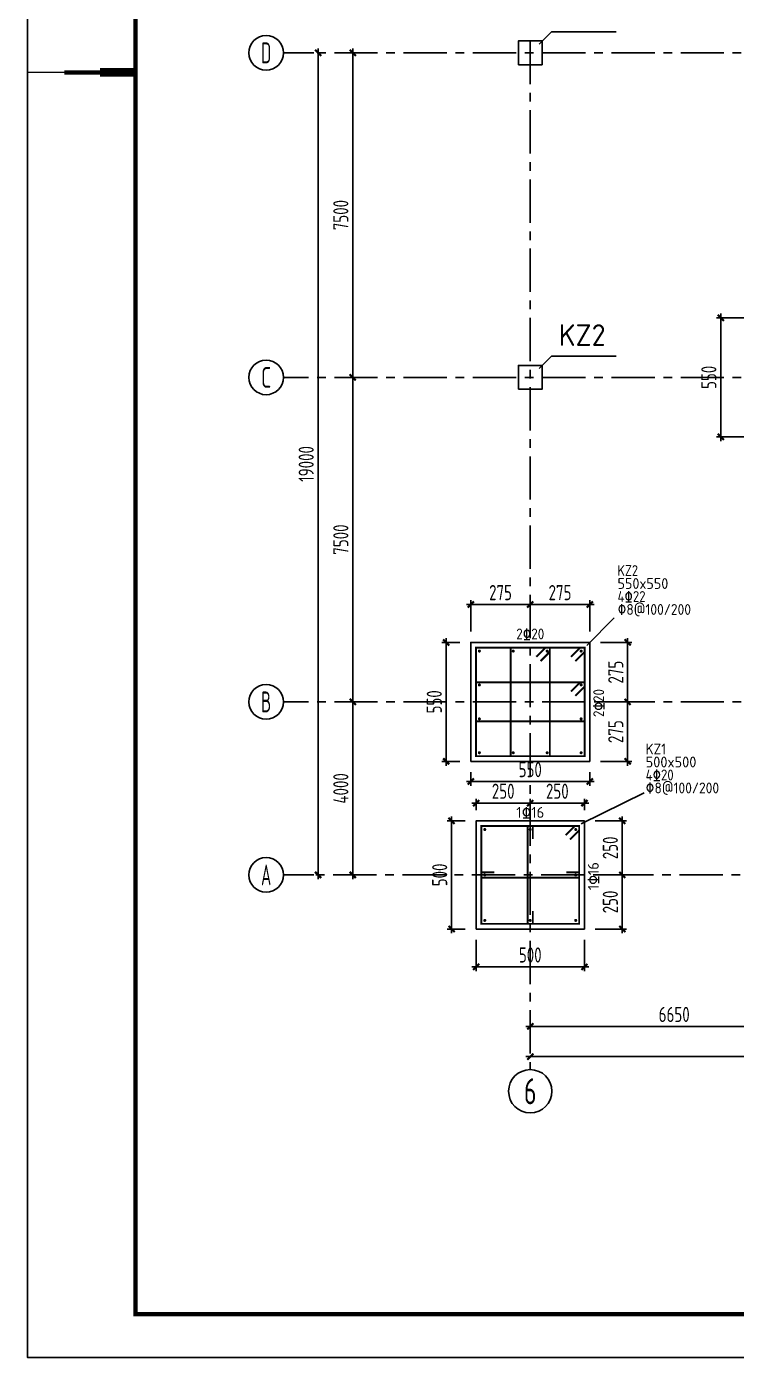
# Model space of a CAD drawing. Extents: x 665703 to 1047784, y -160603 to 92239.
# Drawn here: x 765020 to 781413, y -91960 to -61202 of the extents above; entities that cross this region are included whole.
import ezdxf
from ezdxf.enums import TextEntityAlignment as Align

# ---------------------------------------------------------------- set-up
doc = ezdxf.new("R2010")
doc.units = 0
doc.header["$LTSCALE"] = 800
doc.linetypes.add('CENTER', pattern=[2, 1.25, -0.25, 0.25, -0.25])
doc.layers.get('0').update_dxf_attribs({"linetype": 'CONTINUOUS'})
doc.layers.get('Defpoints').update_dxf_attribs({"linetype": 'CONTINUOUS'})
for name, color, linetype in [('AXIS', 4, 'CENTER'), ('DIM', 2, 'CONTINUOUS'), ('NUM', 7, 'CONTINUOUS'), ('TK', 7, 'CONTINUOUS'), ('柱', 2, 'CONTINUOUS'), ('柱__箍筋', 1, 'CONTINUOUS'), ('柱__纵筋', 1, 'CONTINUOUS'), ('柱__钢筋标注', 7, 'CONTINUOUS'), ('轴线__轴线号和轴圈', 7, 'CONTINUOUS')]:
    doc.layers.add(name, color=color, linetype=linetype)
doc.styles.get("Standard").update_dxf_attribs({"font": 'tssdeng.shx', "width": 0.7, "bigfont": 'tssdchn.shx'})
doc.styles.add('TSSD_Axis', font='tssdeng.shx', dxfattribs={"width": 0.7, "bigfont": 'tssdchn.shx'})
doc.styles.add('TSSD_Dimension', font='Tssdeng.shx', dxfattribs={"width": 0.75, "bigfont": 'hztxt.shx'})
doc.dimstyles.new('TSSD_100_100', dxfattribs={"dimtxt": 350, "dimasz": 100, "dimexe": 100, "dimexo": 250, "dimgap": 100, "dimtad": 1, "dimdec": 0, "dimzin": 0, "dimdsep": 46, "dimtxsty": 'TSSD_Dimension', "dimblk": 'ARCHTICK', "dimcen": 0, "dimdle": 100, "dimclrt": 7, "dimadec": 0, "dimazin": 0, "dimtfac": 1, "dimtdec": 0, "dimtix": 1, "dimtmove": 2, "dimatfit": 3, "dimldrblk": 'ARCHTICK', "dimfxl": 0, "dimtolj": 1, "dimtzin": 0, "dimarcsym": 0})

# ---------------------------------------------------------------- blocks, each defined once
blk = doc.blocks.new('_ArchTick')
at = {"color": 0, "const_width": 0.5}
blk.add_lwpolyline([(-0.71, -0.71), (0.71, 0.71)], dxfattribs=at)
blk = doc.blocks.new('*D877')
at = {"layer": 'Defpoints', "color": 0, "transparency": 16777216}
for p in [(775402, -82059), (777902, -82059), (775402, -82934)]:
    blk.add_point(p, dxfattribs=at)
at = {"layer": 'DIM', "color": 0, "lineweight": -2, "transparency": 16777216}
for p, q in [((775402, -82309), (775402, -83034)), ((777902, -82309), (777902, -83034)), ((778002, -82934), (775302, -82934))]:
    blk.add_line(p, q, dxfattribs=at)
at = {"layer": 'DIM', "color": 0, "lineweight": -2, "transparency": 16777216, "xscale": 100, "yscale": 100, "zscale": 100, "rotation": 180}
blk.add_blockref('_ArchTick', (775402, -82934), dxfattribs=at)
at = {"layer": 'DIM', "color": 0, "lineweight": -2, "transparency": 16777216, "xscale": 100, "yscale": 100, "zscale": 100}
blk.add_blockref('_ArchTick', (777902, -82934), dxfattribs=at)
at = {"layer": 'DIM', "color": 7, "transparency": 16777216, "insert": (776652, -82659), "char_height": 350, "attachment_point": 5, "style": 'TSSD_Dimension'}
blk.add_mtext('\\A1;500', dxfattribs=at)
blk = doc.blocks.new('*D878')
at = {"layer": 'Defpoints', "color": 0, "transparency": 16777216}
for p in [(774835, -79559), (775402, -79559), (775402, -82059)]:
    blk.add_point(p, dxfattribs=at)
at = {"layer": 'DIM', "color": 0, "lineweight": -2, "transparency": 16777216}
for p, q in [((775152, -79559), (774735, -79559)), ((774835, -82159), (774835, -79459)), ((775152, -82059), (774735, -82059))]:
    blk.add_line(p, q, dxfattribs=at)
at = {"layer": 'DIM', "color": 0, "lineweight": -2, "transparency": 16777216, "xscale": 100, "yscale": 100, "zscale": 100}
for p, rotation in [((774835, -79559), 90), ((774835, -82059), 270)]:
    blk.add_blockref('_ArchTick', p, dxfattribs=dict(at, rotation=rotation))
at = {"layer": 'DIM', "color": 7, "transparency": 16777216, "insert": (774560, -80809), "char_height": 350, "attachment_point": 5, "rotation": 90, "style": 'TSSD_Dimension'}
blk.add_mtext('\\A1;500', dxfattribs=at)
blk = doc.blocks.new('*D879')
at = {"layer": 'Defpoints', "color": 0, "transparency": 16777216}
for p in [(775402, -79150), (775402, -79559), (776652, -79559)]:
    blk.add_point(p, dxfattribs=at)
at = {"layer": 'DIM', "color": 0, "lineweight": -2, "transparency": 16777216}
for p, q in [((776752, -79150), (775302, -79150)), ((775402, -79309), (775402, -79050)), ((776652, -79309), (776652, -79050))]:
    blk.add_line(p, q, dxfattribs=at)
at = {"layer": 'DIM', "color": 0, "lineweight": -2, "transparency": 16777216, "xscale": 100, "yscale": 100, "zscale": 100, "rotation": 180}
blk.add_blockref('_ArchTick', (775402, -79150), dxfattribs=at)
at = {"layer": 'DIM', "color": 0, "lineweight": -2, "transparency": 16777216, "xscale": 100, "yscale": 100, "zscale": 100}
blk.add_blockref('_ArchTick', (776652, -79150), dxfattribs=at)
at = {"layer": 'DIM', "color": 7, "transparency": 16777216, "insert": (776027, -78875), "char_height": 350, "attachment_point": 5, "style": 'TSSD_Dimension'}
blk.add_mtext('\\A1;250', dxfattribs=at)
blk = doc.blocks.new('*D880')
at = {"layer": 'Defpoints', "color": 0, "transparency": 16777216}
for p in [(777902, -80809), (777902, -82059), (778777, -82059)]:
    blk.add_point(p, dxfattribs=at)
at = {"layer": 'DIM', "color": 0, "lineweight": -2, "transparency": 16777216}
for p, q in [((778152, -80809), (778877, -80809)), ((778777, -80709), (778777, -82159)), ((778152, -82059), (778877, -82059))]:
    blk.add_line(p, q, dxfattribs=at)
at = {"layer": 'DIM', "color": 0, "lineweight": -2, "transparency": 16777216, "xscale": 100, "yscale": 100, "zscale": 100}
for p, rotation in [((778777, -80809), 90), ((778777, -82059), 270)]:
    blk.add_blockref('_ArchTick', p, dxfattribs=dict(at, rotation=rotation))
at = {"layer": 'DIM', "color": 7, "transparency": 16777216, "insert": (778502, -81434), "char_height": 350, "attachment_point": 5, "rotation": 90, "style": 'TSSD_Dimension'}
blk.add_mtext('\\A1;250', dxfattribs=at)
blk = doc.blocks.new('*D881')
at = {"layer": 'Defpoints', "color": 0, "transparency": 16777216}
for p in [(777902, -79559), (777902, -80809), (778777, -80809)]:
    blk.add_point(p, dxfattribs=at)
at = {"layer": 'DIM', "color": 0, "lineweight": -2, "transparency": 16777216}
for p, q in [((778152, -79559), (778877, -79559)), ((778777, -79459), (778777, -80909)), ((778152, -80809), (778877, -80809))]:
    blk.add_line(p, q, dxfattribs=at)
at = {"layer": 'DIM', "color": 0, "lineweight": -2, "transparency": 16777216, "xscale": 100, "yscale": 100, "zscale": 100}
for p, rotation in [((778777, -79559), 90), ((778777, -80809), 270)]:
    blk.add_blockref('_ArchTick', p, dxfattribs=dict(at, rotation=rotation))
at = {"layer": 'DIM', "color": 7, "transparency": 16777216, "insert": (778502, -80184), "char_height": 350, "attachment_point": 5, "rotation": 90, "style": 'TSSD_Dimension'}
blk.add_mtext('\\A1;250', dxfattribs=at)
blk = doc.blocks.new('*D882')
at = {"layer": 'Defpoints', "color": 0, "transparency": 16777216}
for p in [(775277, -78184), (778027, -78184), (775277, -78650)]:
    blk.add_point(p, dxfattribs=at)
at = {"layer": 'DIM', "color": 0, "lineweight": -2, "transparency": 16777216}
for p, q in [((778127, -78650), (775177, -78650)), ((775277, -78434), (775277, -78750)), ((778027, -78434), (778027, -78750))]:
    blk.add_line(p, q, dxfattribs=at)
at = {"layer": 'DIM', "color": 0, "lineweight": -2, "transparency": 16777216, "xscale": 100, "yscale": 100, "zscale": 100, "rotation": 180}
blk.add_blockref('_ArchTick', (775277, -78650), dxfattribs=at)
at = {"layer": 'DIM', "color": 0, "lineweight": -2, "transparency": 16777216, "xscale": 100, "yscale": 100, "zscale": 100}
blk.add_blockref('_ArchTick', (778027, -78650), dxfattribs=at)
at = {"layer": 'DIM', "color": 7, "transparency": 16777216, "insert": (776652, -78375), "char_height": 350, "attachment_point": 5, "style": 'TSSD_Dimension'}
blk.add_mtext('\\A1;550', dxfattribs=at)
blk = doc.blocks.new('*D883')
at = {"layer": 'Defpoints', "color": 0, "transparency": 16777216}
for p in [(774710, -75434), (775277, -75434), (775277, -78184)]:
    blk.add_point(p, dxfattribs=at)
at = {"layer": 'DIM', "color": 0, "lineweight": -2, "transparency": 16777216}
for p, q in [((774710, -78284), (774710, -75334)), ((775027, -75434), (774610, -75434)), ((775027, -78184), (774610, -78184))]:
    blk.add_line(p, q, dxfattribs=at)
at = {"layer": 'DIM', "color": 0, "lineweight": -2, "transparency": 16777216, "xscale": 100, "yscale": 100, "zscale": 100}
for p, rotation in [((774710, -75434), 90), ((774710, -78184), 270)]:
    blk.add_blockref('_ArchTick', p, dxfattribs=dict(at, rotation=rotation))
at = {"layer": 'DIM', "color": 7, "transparency": 16777216, "insert": (774435, -76809), "char_height": 350, "attachment_point": 5, "rotation": 90, "style": 'TSSD_Dimension'}
blk.add_mtext('\\A1;550', dxfattribs=at)
blk = doc.blocks.new('*D884')
at = {"layer": 'Defpoints', "color": 0, "transparency": 16777216}
for p in [(776652, -74559), (775277, -75434), (776652, -75434)]:
    blk.add_point(p, dxfattribs=at)
at = {"layer": 'DIM', "color": 0, "lineweight": -2, "transparency": 16777216}
for p, q in [((775177, -74559), (776752, -74559)), ((775277, -75184), (775277, -74459)), ((776652, -75184), (776652, -74459))]:
    blk.add_line(p, q, dxfattribs=at)
at = {"layer": 'DIM', "color": 0, "lineweight": -2, "transparency": 16777216, "xscale": 100, "yscale": 100, "zscale": 100, "rotation": 180}
blk.add_blockref('_ArchTick', (775277, -74559), dxfattribs=at)
at = {"layer": 'DIM', "color": 0, "lineweight": -2, "transparency": 16777216, "xscale": 100, "yscale": 100, "zscale": 100}
blk.add_blockref('_ArchTick', (776652, -74559), dxfattribs=at)
at = {"layer": 'DIM', "color": 7, "transparency": 16777216, "insert": (775965, -74284), "char_height": 350, "attachment_point": 5, "style": 'TSSD_Dimension'}
blk.add_mtext('\\A1;275', dxfattribs=at)
blk = doc.blocks.new('*D885')
at = {"layer": 'Defpoints', "color": 0, "transparency": 16777216}
for p in [(778027, -74559), (776652, -75434), (778027, -75434)]:
    blk.add_point(p, dxfattribs=at)
at = {"layer": 'DIM', "color": 0, "lineweight": -2, "transparency": 16777216}
for p, q in [((776552, -74559), (778127, -74559)), ((776652, -75184), (776652, -74459)), ((778027, -75184), (778027, -74459))]:
    blk.add_line(p, q, dxfattribs=at)
at = {"layer": 'DIM', "color": 0, "lineweight": -2, "transparency": 16777216, "xscale": 100, "yscale": 100, "zscale": 100, "rotation": 180}
blk.add_blockref('_ArchTick', (776652, -74559), dxfattribs=at)
at = {"layer": 'DIM', "color": 0, "lineweight": -2, "transparency": 16777216, "xscale": 100, "yscale": 100, "zscale": 100}
blk.add_blockref('_ArchTick', (778027, -74559), dxfattribs=at)
at = {"layer": 'DIM', "color": 7, "transparency": 16777216, "insert": (777340, -74284), "char_height": 350, "attachment_point": 5, "style": 'TSSD_Dimension'}
blk.add_mtext('\\A1;275', dxfattribs=at)
blk = doc.blocks.new('*D886')
at = {"layer": 'Defpoints', "color": 0, "transparency": 16777216}
for p in [(778027, -76809), (778027, -78184), (778902, -78184)]:
    blk.add_point(p, dxfattribs=at)
at = {"layer": 'DIM', "color": 0, "lineweight": -2, "transparency": 16777216}
for p, q in [((778277, -76809), (779002, -76809)), ((778902, -76709), (778902, -78284)), ((778277, -78184), (779002, -78184))]:
    blk.add_line(p, q, dxfattribs=at)
at = {"layer": 'DIM', "color": 0, "lineweight": -2, "transparency": 16777216, "xscale": 100, "yscale": 100, "zscale": 100}
for p, rotation in [((778902, -76809), 90), ((778902, -78184), 270)]:
    blk.add_blockref('_ArchTick', p, dxfattribs=dict(at, rotation=rotation))
at = {"layer": 'DIM', "color": 7, "transparency": 16777216, "insert": (778627, -77497), "char_height": 350, "attachment_point": 5, "rotation": 90, "style": 'TSSD_Dimension'}
blk.add_mtext('\\A1;275', dxfattribs=at)
blk = doc.blocks.new('*D887')
at = {"layer": 'Defpoints', "color": 0, "transparency": 16777216}
for p in [(778027, -75434), (778027, -76809), (778902, -76809)]:
    blk.add_point(p, dxfattribs=at)
at = {"layer": 'DIM', "color": 0, "lineweight": -2, "transparency": 16777216}
for p, q in [((778902, -75334), (778902, -76909)), ((778277, -75434), (779002, -75434)), ((778277, -76809), (779002, -76809))]:
    blk.add_line(p, q, dxfattribs=at)
at = {"layer": 'DIM', "color": 0, "lineweight": -2, "transparency": 16777216, "xscale": 100, "yscale": 100, "zscale": 100}
for p, rotation in [((778902, -75434), 90), ((778902, -76809), 270)]:
    blk.add_blockref('_ArchTick', p, dxfattribs=dict(at, rotation=rotation))
at = {"layer": 'DIM', "color": 7, "transparency": 16777216, "insert": (778627, -76122), "char_height": 350, "attachment_point": 5, "rotation": 90, "style": 'TSSD_Dimension'}
blk.add_mtext('\\A1;275', dxfattribs=at)
blk = doc.blocks.new('*D889')
at = {"layer": 'Defpoints', "color": 0, "transparency": 16777216}
for p in [(781052, -67934), (781927, -67934), (781927, -70684)]:
    blk.add_point(p, dxfattribs=at)
at = {"layer": 'DIM', "color": 0, "lineweight": -2, "transparency": 16777216}
for p, q in [((781677, -67934), (780952, -67934)), ((781052, -70784), (781052, -67834)), ((781677, -70684), (780952, -70684))]:
    blk.add_line(p, q, dxfattribs=at)
at = {"layer": 'DIM', "color": 0, "lineweight": -2, "transparency": 16777216, "xscale": 100, "yscale": 100, "zscale": 100}
for p, rotation in [((781052, -67934), 90), ((781052, -70684), 270)]:
    blk.add_blockref('_ArchTick', p, dxfattribs=dict(at, rotation=rotation))
at = {"layer": 'DIM', "color": 7, "transparency": 16777216, "insert": (780777, -69309), "char_height": 350, "attachment_point": 5, "rotation": 90, "style": 'TSSD_Dimension'}
blk.add_mtext('\\A1;550', dxfattribs=at)
blk = doc.blocks.new('*D894')
at = {"layer": 'Defpoints', "color": 0, "transparency": 16777216}
for p in [(776652, -84309), (783302, -84309), (783302, -84309)]:
    blk.add_point(p, dxfattribs=at)
at = {"layer": 'DIM', "color": 0, "lineweight": -2, "transparency": 16777216}
for p, q in [((776652, -84059), (776652, -84209)), ((783302, -84059), (783302, -84209)), ((776552, -84309), (783402, -84309))]:
    blk.add_line(p, q, dxfattribs=at)
at = {"layer": 'DIM', "color": 0, "lineweight": -2, "transparency": 16777216, "xscale": 100, "yscale": 100, "zscale": 100, "rotation": 180}
blk.add_blockref('_ArchTick', (776652, -84309), dxfattribs=at)
at = {"layer": 'DIM', "color": 0, "lineweight": -2, "transparency": 16777216, "xscale": 100, "yscale": 100, "zscale": 100}
blk.add_blockref('_ArchTick', (783302, -84309), dxfattribs=at)
at = {"layer": 'DIM', "color": 7, "transparency": 16777216, "insert": (779977, -84034), "char_height": 350, "attachment_point": 5, "style": 'TSSD_Dimension'}
blk.add_mtext('\\A1;6650', dxfattribs=at)
blk = doc.blocks.new('*D898')
at = {"layer": 'Defpoints', "color": 0, "transparency": 16777216}
for p in [(776652, -85009), (803252, -85009), (803252, -85009)]:
    blk.add_point(p, dxfattribs=at)
at = {"layer": 'DIM', "color": 0, "lineweight": -2, "transparency": 16777216}
for p, q in [((776652, -84759), (776652, -84909)), ((803252, -84759), (803252, -84909)), ((776552, -85009), (803352, -85009))]:
    blk.add_line(p, q, dxfattribs=at)
at = {"layer": 'DIM', "color": 0, "lineweight": -2, "transparency": 16777216, "xscale": 100, "yscale": 100, "zscale": 100, "rotation": 180}
blk.add_blockref('_ArchTick', (776652, -85009), dxfattribs=at)
at = {"layer": 'DIM', "color": 0, "lineweight": -2, "transparency": 16777216, "xscale": 100, "yscale": 100, "zscale": 100}
blk.add_blockref('_ArchTick', (803252, -85009), dxfattribs=at)
at = {"layer": 'DIM', "color": 7, "transparency": 16777216, "insert": (789952, -84734), "char_height": 350, "attachment_point": 5, "style": 'TSSD_Dimension'}
blk.add_mtext('\\A1;26600', dxfattribs=at)
blk = doc.blocks.new('*D899')
at = {"layer": 'Defpoints', "color": 0, "transparency": 16777216}
for p in [(772552, -76809), (772552, -76809), (772552, -80809)]:
    blk.add_point(p, dxfattribs=at)
at = {"layer": 'DIM', "color": 0, "lineweight": -2, "transparency": 16777216}
for p, q in [((772302, -76809), (772452, -76809)), ((772552, -80909), (772552, -76709)), ((772302, -80809), (772452, -80809))]:
    blk.add_line(p, q, dxfattribs=at)
at = {"layer": 'DIM', "color": 0, "lineweight": -2, "transparency": 16777216, "xscale": 100, "yscale": 100, "zscale": 100}
for p, rotation in [((772552, -76809), 90), ((772552, -80809), 270)]:
    blk.add_blockref('_ArchTick', p, dxfattribs=dict(at, rotation=rotation))
at = {"layer": 'DIM', "color": 7, "transparency": 16777216, "insert": (772277, -78809), "char_height": 350, "attachment_point": 5, "rotation": 90, "style": 'TSSD_Dimension'}
blk.add_mtext('\\A1;4000', dxfattribs=at)
blk = doc.blocks.new('*D900')
at = {"layer": 'Defpoints', "color": 0, "transparency": 16777216}
for p in [(772552, -69309), (772552, -69309), (772552, -76809)]:
    blk.add_point(p, dxfattribs=at)
at = {"layer": 'DIM', "color": 0, "lineweight": -2, "transparency": 16777216}
for p, q in [((772302, -69309), (772452, -69309)), ((772552, -76909), (772552, -69209)), ((772302, -76809), (772452, -76809))]:
    blk.add_line(p, q, dxfattribs=at)
at = {"layer": 'DIM', "color": 0, "lineweight": -2, "transparency": 16777216, "xscale": 100, "yscale": 100, "zscale": 100}
for p, rotation in [((772552, -69309), 90), ((772552, -76809), 270)]:
    blk.add_blockref('_ArchTick', p, dxfattribs=dict(at, rotation=rotation))
at = {"layer": 'DIM', "color": 7, "transparency": 16777216, "insert": (772277, -73059), "char_height": 350, "attachment_point": 5, "rotation": 90, "style": 'TSSD_Dimension'}
blk.add_mtext('\\A1;7500', dxfattribs=at)
blk = doc.blocks.new('*D901')
at = {"layer": 'Defpoints', "color": 0, "transparency": 16777216}
for p in [(772552, -61809), (772552, -61809), (772552, -69309)]:
    blk.add_point(p, dxfattribs=at)
at = {"layer": 'DIM', "color": 0, "lineweight": -2, "transparency": 16777216}
for p, q in [((772302, -61809), (772452, -61809)), ((772552, -69409), (772552, -61709)), ((772302, -69309), (772452, -69309))]:
    blk.add_line(p, q, dxfattribs=at)
at = {"layer": 'DIM', "color": 0, "lineweight": -2, "transparency": 16777216, "xscale": 100, "yscale": 100, "zscale": 100}
for p, rotation in [((772552, -61809), 90), ((772552, -69309), 270)]:
    blk.add_blockref('_ArchTick', p, dxfattribs=dict(at, rotation=rotation))
at = {"layer": 'DIM', "color": 7, "transparency": 16777216, "insert": (772277, -65559), "char_height": 350, "attachment_point": 5, "rotation": 90, "style": 'TSSD_Dimension'}
blk.add_mtext('\\A1;7500', dxfattribs=at)
blk = doc.blocks.new('*D902')
at = {"layer": 'Defpoints', "color": 0, "transparency": 16777216}
for p in [(771752, -61809), (771752, -61809), (771752, -80809)]:
    blk.add_point(p, dxfattribs=at)
at = {"layer": 'DIM', "color": 0, "lineweight": -2, "transparency": 16777216}
for p, q in [((771502, -61809), (771652, -61809)), ((771752, -80909), (771752, -61709)), ((771502, -80809), (771652, -80809))]:
    blk.add_line(p, q, dxfattribs=at)
at = {"layer": 'DIM', "color": 0, "lineweight": -2, "transparency": 16777216, "xscale": 100, "yscale": 100, "zscale": 100}
for p, rotation in [((771752, -61809), 90), ((771752, -80809), 270)]:
    blk.add_blockref('_ArchTick', p, dxfattribs=dict(at, rotation=rotation))
at = {"layer": 'DIM', "color": 7, "transparency": 16777216, "insert": (771477, -71309), "char_height": 350, "attachment_point": 5, "rotation": 90, "style": 'TSSD_Dimension'}
blk.add_mtext('\\A1;19000', dxfattribs=at)
blk = doc.blocks.new('*D903')
at = {"layer": 'Defpoints', "color": 0, "transparency": 16777216}
for p in [(777902, -79150), (776652, -79559), (777902, -79559)]:
    blk.add_point(p, dxfattribs=at)
at = {"layer": 'DIM', "color": 0, "lineweight": -2, "transparency": 16777216}
for p, q in [((776552, -79150), (778002, -79150)), ((776652, -79309), (776652, -79050)), ((777902, -79309), (777902, -79050))]:
    blk.add_line(p, q, dxfattribs=at)
at = {"layer": 'DIM', "color": 0, "lineweight": -2, "transparency": 16777216, "xscale": 100, "yscale": 100, "zscale": 100, "rotation": 180}
blk.add_blockref('_ArchTick', (776652, -79150), dxfattribs=at)
at = {"layer": 'DIM', "color": 0, "lineweight": -2, "transparency": 16777216, "xscale": 100, "yscale": 100, "zscale": 100}
blk.add_blockref('_ArchTick', (777902, -79150), dxfattribs=at)
at = {"layer": 'DIM', "color": 7, "transparency": 16777216, "insert": (777277, -78875), "char_height": 350, "attachment_point": 5, "style": 'TSSD_Dimension'}
blk.add_mtext('\\A1;250', dxfattribs=at)
blk = doc.blocks.new('ts_axno')
at = {"color": 0, "linetype": 'ByBlock', "lineweight": -2}
blk.add_circle((0, 0), 0.5, dxfattribs=at)
at = {"color": 0, "linetype": 'ByBlock', "lineweight": -2, "style": 'TSSD_Axis', "width": 0.7}
blk.add_attdef('A', text='', height=0.6, dxfattribs=at).set_placement((0, 0), align=Align.MIDDLE_CENTER)
blk = doc.blocks.new('MI')
at = {"layer": 'TK'}
for points, const_width in [([(0, 29700), (2500, 29700)], 35), ([(2500, 29700), (850, 29700)], 100), ([(2500, 29700), (1675, 29700)], 200)]:
    blk.add_lwpolyline(points, dxfattribs=dict(at, const_width=const_width))

msp = doc.modelspace()

# ---------------------------------------------------------------- linework, layer by layer
at = {"layer": 'AXIS'}
for p, q in [((803527.2, -61809.4), (770952.2, -61809.4)), ((776652.2, -61534.4), (776652.2, -85309.4)), ((803527.2, -69309.4), (770952.2, -69309.4)), ((803527.2, -76809.4), (770952.2, -76809.4)), ((803502.2, -80809.4), (770952.2, -80809.4))]:
    msp.add_line(p, q, dxfattribs=at)
at = {"layer": 'TK', "color": 2}
msp.add_lwpolyline([(849137.2, -32560.1), (765037.2, -32560.1), (765037.2, -91960.1), (849137.2, -91960.1)], close=True, dxfattribs=at)
at = {"layer": 'TK', "color": 2, "const_width": 100}
msp.add_lwpolyline([(767537.2, -33560.1), (848137.2, -33560.1), (848137.2, -90960.1), (767537.2, -90960.1)], close=True, dxfattribs=at)
at = {"layer": '柱'}
for points in [[(776377.2, -62084.4), (776927.2, -62084.4), (776927.2, -61534.4), (776377.2, -61534.4), (776377.2, -62084.4)], [(776377.2, -69584.4), (776927.2, -69584.4), (776927.2, -69034.4), (776377.2, -69034.4), (776377.2, -69584.4)], [(775277.2, -78184.4), (778027.2, -78184.4), (778027.2, -75434.4), (775277.2, -75434.4), (775277.2, -78184.4)], [(775402.2, -82059.4), (777902.2, -82059.4), (777902.2, -79559.4), (775402.2, -79559.4), (775402.2, -82059.4)]]:
    msp.add_lwpolyline(points, dxfattribs=at)
at = {"layer": '柱__箍筋', "const_width": 35}
for points in [[(775494.2, -75635.1, 1), (775459.2, -75635.1, 1), (775494.2, -75635.1, 1)], [(776277.5, -75635.1, 1), (776242.5, -75635.1, 1), (776277.5, -75635.1, 1)], [(777060.9, -75635.1, 1), (777025.9, -75635.1, 1), (777060.9, -75635.1, 1)], [(777844.2, -75635.1, 1), (777809.2, -75635.1, 1), (777844.2, -75635.1, 1)], [(775494.2, -76418.4, 1), (775459.2, -76418.4, 1), (775494.2, -76418.4, 1)], [(777844.2, -76418.4, 1), (777809.2, -76418.4, 1), (777844.2, -76418.4, 1)], [(775494.2, -77201.8, 1), (775459.2, -77201.8, 1), (775494.2, -77201.8, 1)], [(777844.2, -77201.8, 1), (777809.2, -77201.8, 1), (777844.2, -77201.8, 1)], [(775494.2, -77985.1, 1), (775459.2, -77985.1, 1), (775494.2, -77985.1, 1)], [(776277.5, -77985.1, 1), (776242.6, -77985.1, 1), (776277.5, -77985.1, 1)], [(777060.9, -77985.1, 1), (777025.9, -77985.1, 1), (777060.9, -77985.1, 1)], [(777844.2, -77985.1, 1), (777809.2, -77985.1, 1), (777844.2, -77985.1, 1)], [(775619.2, -79760.1, 1), (775584.2, -79760.1, 1), (775619.2, -79760.1, 1)], [(776669.2, -79760.1, 1), (776634.2, -79760.1, 1), (776669.2, -79760.1, 1)], [(777719.2, -79760.1, 1), (777684.2, -79760.1, 1), (777719.2, -79760.1, 1)], [(775619.2, -80810.1, 1), (775584.2, -80810.1, 1), (775619.2, -80810.1, 1)], [(777719.2, -80810.1, 1), (777684.2, -80810.1, 1), (777719.2, -80810.1, 1)], [(775619.2, -81860.1, 1), (775584.2, -81860.1, 1), (775619.2, -81860.1, 1)], [(776669.2, -81860.1, 1), (776634.2, -81860.1, 1), (776669.2, -81860.1, 1)], [(777719.2, -81860.1, 1), (777684.2, -81860.1, 1), (777719.2, -81860.1, 1)]]:
    msp.add_lwpolyline(points, format="xyb", dxfattribs=at)
at = {"layer": '柱__纵筋', "const_width": 45}
for points in [[(775397.2, -78064.4), (777907.2, -78064.4), (777907.2, -75554.4), (775397.2, -75554.4), (775397.2, -78064.4)], [(776200.6, -78064.4), (776200.6, -75554.4)], [(776791.7, -75766.5), (777003.9, -75554.4)], [(776891.6, -75866.5), (777103.8, -75654.4)], [(777103.9, -78064.4), (777103.9, -75554.4)], [(777595, -75766.5), (777807.2, -75554.4)], [(777695, -75866.5), (777907.2, -75654.4)], [(775397.2, -76357.7), (777907.2, -76357.7)], [(777595, -76569.8), (777807.2, -76357.7)], [(777695, -76669.8), (777907.2, -76457.8)], [(775397.2, -77261.1), (777907.2, -77261.1)], [(775522.2, -81939.4), (777782.2, -81939.4), (777782.2, -79679.4), (775522.2, -79679.4), (775522.2, -81939.4)], [(776592.2, -81939.4), (776592.2, -79679.4)], [(776712.2, -79679.4), (776712.2, -79979.4)], [(777470, -79891.5), (777682.2, -79679.4)], [(777570, -79991.5), (777782.2, -79779.4)], [(775522.2, -80749.4), (775822.2, -80749.4)], [(775522.2, -80869.4), (777782.2, -80869.4)], [(777782.2, -80749.4), (777482.2, -80749.4)], [(776712.2, -81939.4), (776712.2, -81639.4)]]:
    msp.add_lwpolyline(points, dxfattribs=at)
at = {"layer": '柱__钢筋标注'}
for p, q in [((776856.5, -61605.1), (777139.4, -61322.3)), ((777139.4, -61322.3), (778639.4, -61322.3)), ((776856.5, -69105.1), (777139.4, -68822.3)), ((777139.4, -68822.3), (778639.4, -68822.3)), ((777956.5, -75505.1), (778592.9, -74868.7)), ((777831.5, -79630.1), (779285.8, -78911.1))]:
    msp.add_line(p, q, dxfattribs=at)
at = {"layer": '轴线__轴线号和轴圈'}
for centre in [(770552.2, -61809.4), (770552.2, -69309.4), (770552.2, -76809.4), (770552.2, -80809.4)]:
    msp.add_circle(centre, 400, dxfattribs=at)

# ---------------------------------------------------------------- block references
at = {"layer": 'NUM'}
ref = msp.add_blockref('ts_axno', (776652.2, -85809.4), dxfattribs=dict(at, xscale=1000, yscale=1000, zscale=1000))
ref.add_attrib('6', '6', dxfattribs={"height": 600, "style": 'TSSD_Axis', "width": 0.7}).set_placement((776652.2, -85809.4), align=Align.MIDDLE_CENTER)
at = {"layer": 'TK', "color": 2}
msp.add_blockref('MI', (765037.2, -91960.1), dxfattribs=at)

# ---------------------------------------------------------------- texts
at = {"layer": '柱__钢筋标注'}
for s, height, width, p, p2 in [('KZ2', 500, 1.02109, (777311.4, -68582.3), (778391.4, -68582.3)), ('KZ2', 250, 0.893456, (778668.2, -73898.7), (779140.7, -73898.7)), ('550x550', 250, 0.93084, (778668.2, -74198.7), (779840.7, -74198.7)), ('4%%13122', 250, 0.910001, (778668.2, -74498.7), (779315.7, -74498.7)), ('%%1308@100/200', 250, 0.900715, (778668.2, -74798.7), (780365.7, -74798.7)), ('2%%13120', 250, 0.910001, (776328.5, -75364.4), (776976, -75364.4)), ('KZ1', 250, 1.068262, (779317.5, -78023.7), (779790, -78023.7)), ('500x500', 250, 0.93084, (779317.5, -78323.7), (780490, -78323.7)), ('4%%13120', 250, 0.910001, (779317.5, -78623.7), (779965, -78623.7)), ('%%1308@100/200', 250, 0.900715, (779317.5, -78923.7), (781015, -78923.7)), ('1%%13116', 250, 1.036001, (776328.5, -79489.4), (776976, -79489.4))]:
    msp.add_text(s, height=height, dxfattribs=dict(at, width=width)).set_placement(p, p2, align=Align.FIT)
for s, width, p, p2 in [('2%%13120', 0.910001, (778358.5, -77159.4), (778358.5, -76511.9)), ('1%%13116', 1.036001, (778233.5, -81159.4), (778233.5, -80511.9))]:
    msp.add_text(s, height=250, rotation=90, dxfattribs=dict(at, width=width)).set_placement(p, p2, align=Align.FIT)
at = {"layer": '轴线__轴线号和轴圈'}
for s, width, p, p2 in [('D', 0.909996, (770434.6, -62049.4), (770669.8, -62049.4)), ('C', 0.84933, (770434.6, -69549.4), (770669.8, -69549.4)), ('B', 0.909996, (770434.6, -77049.4), (770669.8, -77049.4)), ('A', 0.796246, (770434.6, -81049.4), (770669.8, -81049.4))]:
    msp.add_text(s, height=480, dxfattribs=dict(at, width=width)).set_placement(p, p2, align=Align.FIT)

# ---------------------------------------------------------------- dimensions: what is measured, and where the dimension line sits
at = {"layer": 'DIM'}
for p1, p2, distance, text, picture, middle in [((771752.2, -80809.4), (771752.2, -61809.4), 0.1, '19000', '*D902', (771477.1, -71309.4)), ((772552.2, -69309.4), (772552.2, -61809.4), 0.1, '7500', '*D901', (772277.1, -65559.4)), ((781927.2, -70684.4), (781927.2, -67934.4), 875, '550', '*D889', (780777.2, -69309.4)), ((772552.2, -76809.4), (772552.2, -69309.4), 0.1, '7500', '*D900', (772277.1, -73059.4)), ((775277.2, -75434.4), (776652.2, -75434.4), 875, '275', '*D884', (775964.7, -74284.4)), ((776652.2, -75434.4), (778027.2, -75434.4), 875, '275', '*D885', (777339.7, -74284.4)), ((775277.2, -78184.4), (775277.2, -75434.4), 566.9, '550', '*D883', (774435.4, -76809.4)), ((778027.2, -75434.4), (778027.2, -76809.4), 875, '275', '*D887', (778627.2, -76121.9)), ((772552.2, -80809.4), (772552.2, -76809.4), 0.1, '4000', '*D899', (772277.1, -78809.4)), ((778027.2, -76809.4), (778027.2, -78184.4), 875, '275', '*D886', (778627.2, -77496.9)), ((778027.2, -78184.4), (775277.2, -78184.4), 465.9, '550', '*D882', (776652.2, -78375.3)), ((776652.2, -79559.4), (775402.2, -79559.4), -409.4, '250', '*D879', (776027.2, -78875)), ((776652.2, -79559.4), (777902.2, -79559.4), 409.4, '250', '*D903', (777277.2, -78875)), ((775402.2, -82059.4), (775402.2, -79559.4), 566.9, '500', '*D878', (774560.4, -80809.4)), ((777902.2, -79559.4), (777902.2, -80809.4), 875, '250', '*D881', (778502.2, -80184.4)), ((777902.2, -80809.4), (777902.2, -82059.4), 875, '250', '*D880', (778502.2, -81434.4)), ((777902.2, -82059.4), (775402.2, -82059.4), 875, '500', '*D877', (776652.2, -82659.4)), ((776652.2, -84309.4), (783302.2, -84309.4), 0.1, '6650', '*D894', (779977.2, -84034.3)), ((776652.2, -85009.4), (803252.2, -85009.4), 0.1, '26600', '*D898', (789952.2, -84734.3))]:
    dim = msp.add_aligned_dim(p1=p1, p2=p2, distance=distance, text=text, dimstyle='TSSD_100_100', dxfattribs=at)
    dim.commit()
    dim.dimension.update_dxf_attribs({"geometry": picture, "text_midpoint": middle})

doc.saveas('drawing.dxf')
